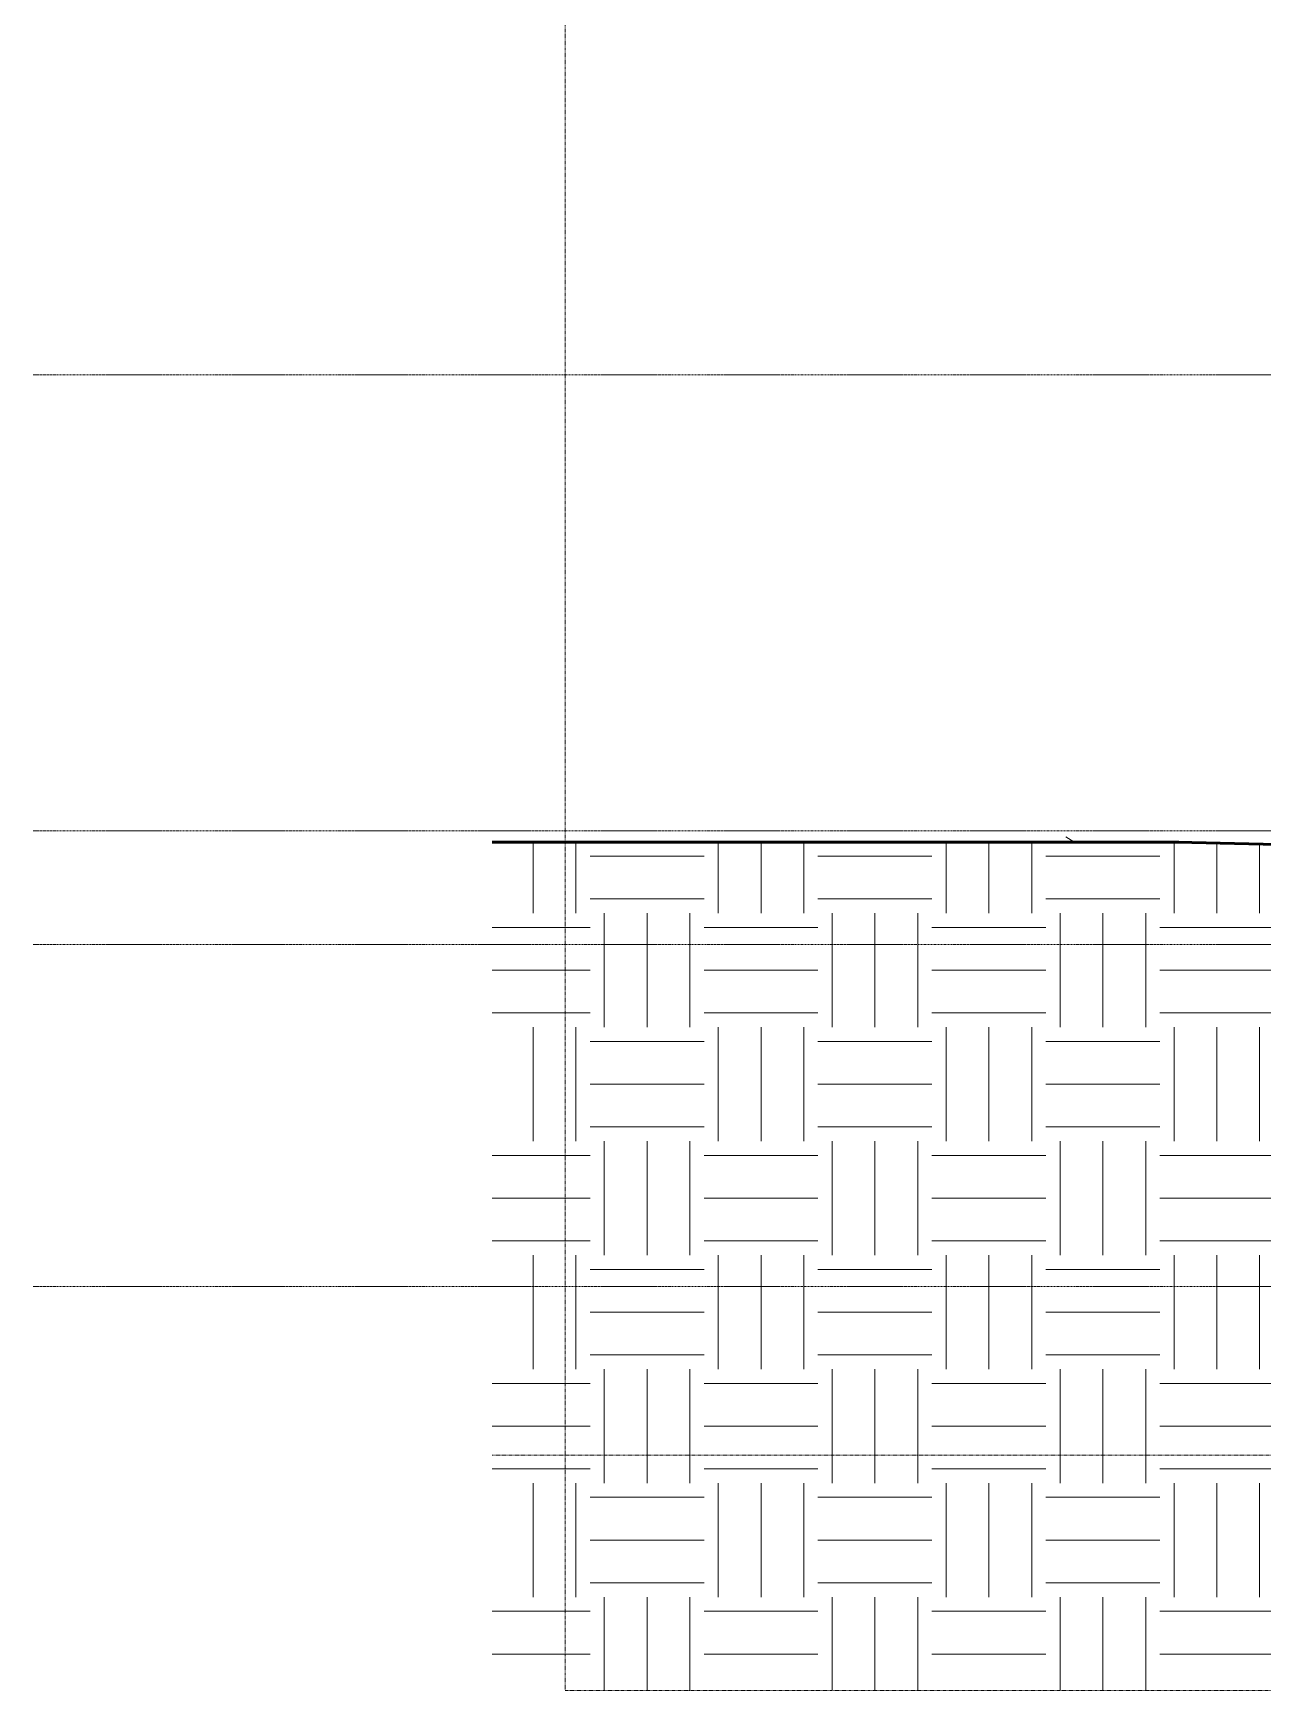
# Model space of a CAD drawing. Header units: inches. Extents: x 9566 to 17067, y -226 to 532.
# Drawn here: x 9566.2 to 9889.8, y -226.4 to 209.9 of the extents above; entities that cross this region are included whole.
import ezdxf

# ---------------------------------------------------------------- set-up
doc = ezdxf.new("R2010")
doc.units = ezdxf.units.IN
doc.header["$MEASUREMENT"] = 0
doc.linetypes.add('Aligning Line 1_8_', pattern=[0.25, 0.125, -0.125])
doc.linetypes.add('Grid Line 1_2_', pattern=[0.875, 0.5, -0.125, 0.125, -0.125])
for name, color, linetype, lineweight in [('0-1', 7, 'Continuous', 5), ('A-FLOR-LEVL-1', 51, 'Grid Line 1_2_', 9), ('C-TOPO', 7, 'Continuous', 9), ('C-TOPO-1', 250, 'Continuous', 50), ('G-ANNO-SYMB', 111, 'Aligning Line 1_8_', 9)]:
    doc.layers.add(name, color=color, linetype=linetype, lineweight=lineweight)
pattern_1 = [(0, (11002.727, 72), (30, 30), [30, -30]), (0, (11002.727, 83.25), (30, 30), [30, -30]), (0, (11002.727, 94.5), (30, 30), [30, -30]), (90, (11006.477, 98.25), (-30, 30), [30, -30]), (90, (11017.727, 98.25), (-30, 30), [30, -30]), (90, (11028.977, 98.25), (-30, 30), [30, -30])]

# ---------------------------------------------------------------- blocks, each defined once
blk = doc.blocks.new('1750 Ox - Topography_rvt-1-BUILDING SECTION - EAST_WEST - LOOKING NORTH')
at = {"layer": 'C-TOPO'}
h = blk.add_hatch(dxfattribs=at)
h.set_pattern_fill('FP_1', color=256, style=0, pattern_type=2)
h.set_pattern_definition(pattern_1)
h.paths.add_polyline_path([(9687.01, -226.42), (9807.71, -226.42), (9807.71, -3), (9687.01, -3), (9687.01, -221.32)], flags=0)
h = blk.add_hatch(dxfattribs=at)
h.set_pattern_fill('FP_1', color=256, style=0, pattern_type=2)
h.set_pattern_definition(pattern_1)
h.paths.add_polyline_path([(9865.86, -226.42), (9867.74, -226.42), (9867.7, -3.06), (9862.07, -3), (9807.71, -3), (9807.71, -226.42), (9864.19, -226.42)], flags=0)
h = blk.add_hatch(dxfattribs=at)
h.set_pattern_fill('FP_1', color=256, style=0, pattern_type=2)
h.set_pattern_definition(pattern_1)
h.paths.add_polyline_path([(9907.39, -226.42), (9907.39, -120), (9897.39, -120), (9897.39, -3.7), (9867.74, -3.06), (9867.74, -226.42), (9884.76, -226.42)], flags=0)
for p, q in [((9687.01, -3), (9807.71, -3)), ((9805.24, -3), (9805.18, -3)), ((9862.07, -3), (9807.71, -3)), ((9840.13, -2.89), (9838.03, -1.6)), ((9838.03, -1.6), (9840.13, -2.89)), ((9840.22, -3), (9840.13, -2.89)), ((9842.78, -3), (9840.13, -2.89)), ((9840.13, -2.89), (9841.07, -2.99)), ((9840.13, -2.89), (9840.22, -3)), ((9864.74, -3), (9862.07, -3)), ((9864.55, -3), (9862.07, -3)), ((9864.55, -3), (9862.07, -3)), ((9864.55, -3), (9867.7, -3.06)), ((9864.74, -3), (9867.74, -3.06)), ((9867.7, -3.06), (9871.17, -3.13)), ((9871.17, -3.13), (9867.74, -3.06)), ((9897.39, -3.7), (9871.17, -3.13))]:
    blk.add_line(p, q, dxfattribs=at)
at = {"layer": 'C-TOPO-1'}
for p, q in [((9807.71, -3), (9687.01, -3)), ((9862.07, -3), (9807.71, -3)), ((9864.74, -3), (9862.07, -3)), ((9867.74, -3.06), (9864.74, -3)), ((9871.17, -3.13), (9867.74, -3.06)), ((9897.39, -3.7), (9871.17, -3.13))]:
    blk.add_line(p, q, dxfattribs=at)

msp = doc.modelspace()

# ---------------------------------------------------------------- linework, layer by layer
at = {"layer": 'A-FLOR-LEVL-1'}
for p, q in [((9566.1764, 120), (12563.5424, 120)), ((9566.1764, 0), (12563.5424, 0)), ((9566.1764, -30), (12563.5424, -30)), ((9566.1764, -120), (12563.5424, -120))]:
    msp.add_line(p, q, dxfattribs=at)
at = {"layer": 'G-ANNO-SYMB'}
for p, q in [((9706.2403, 526.9531), (9706.2403, -226.3558)), ((9687.0052, -164.4174), (12442.6648, -164.4174)), ((9706.2403, -226.3558), (12442.6648, -226.3558))]:
    msp.add_line(p, q, dxfattribs=at)

# ---------------------------------------------------------------- block references
at = {"layer": '0-1'}
msp.add_blockref('1750 Ox - Topography_rvt-1-BUILDING SECTION - EAST_WEST - LOOKING NORTH', (0, 0), dxfattribs=at)

doc.saveas('drawing.dxf')
